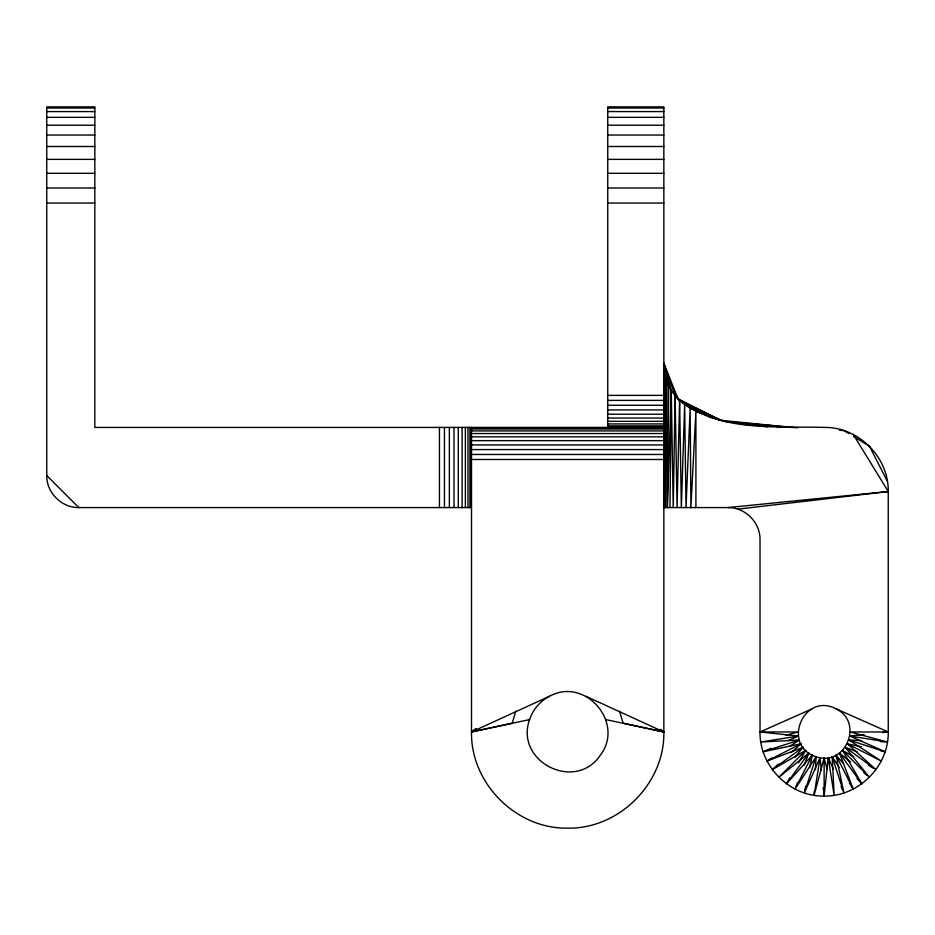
<?xml version="1.0" encoding="UTF-8"?>
<svg xmlns="http://www.w3.org/2000/svg" width="935" height="935" viewBox="0 0 935 935"><rect width="100%" height="100%" fill="white"/><g stroke="black" fill="none" stroke-linecap="round" stroke-linejoin="round"><path stroke-width="1.4" d="M669.974 507.576L671.272 390.456L667.345 507.576L666.678 380.919L663.85 363.318L671.272 390.456L673.235 507.576L675.105 395.669L679.605 400.367L677.069 507.576L675.105 395.669L663.85 363.318L665.136 375.496L664.247 507.576L663.85 363.318L678.097 398.929C718.045 432.648 775.571 425.904 824.132 427.424C858.412 426.781 888.893 457.273 888.25 491.541L888.25 731.976C888.893 766.244 858.412 796.737 824.132 796.082C789.865 796.737 759.372 766.244 760.026 731.976L760.026 539.624C760.342 522.49 745.101 507.249 727.968 507.576L663.85 507.576L664.177 369.629C665.849 390.608 682.608 407.637 702.758 412.428M666.678 380.919L665.416 507.576L665.136 375.496M667.345 507.576L668.747 385.91L663.85 363.318M814.175 793.873L814.327 791.01M815.425 769.598L816.091 756.742C781.157 745.674 803.434 691.888 835.96 708.765L888.25 731.976L882.558 732.572M607.75 427.424L607.75 106.859L663.85 106.859L663.85 731.976C664.82 783.39 619.087 829.111 567.674 828.141C516.26 829.111 470.539 783.39 471.509 731.976L471.509 427.424M809.652 767.764L812.316 755.176L795.03 789.093L816.091 756.742C845.649 767.167 864.232 722.288 835.96 708.765M823.232 787.551L824.132 796.082L828.211 757.701L833.459 769.447M821.421 770.498L820.065 757.701L814.104 795.299L824.132 758.016L827.113 769.061M804.918 790.145L805.806 785.949M529.572 719.588C514.53 761.476 575.048 792.307 600.095 755.527C625.305 723.176 585.38 676.426 549.488 696.271L471.509 731.976L529.572 719.588C532.892 709.607 540.149 701.11 549.488 696.271M816.091 756.742L804.322 792.95L820.065 757.701M796.047 786.428L797.578 782.42M804.229 765.064L808.822 753.049L778.797 777.312L805.713 750.384L798.583 762.773M515.769 711.149L512.275 723.199L471.509 731.976L476.184 728.61M787.165 782.607L790.017 777.651M808.822 753.049L786.452 783.846L812.316 755.176M794.972 757.292L803.06 747.275L767.004 761.078L771.807 757.958M773.327 768.699L778.633 763.907M791.372 752.418L800.933 743.792L763.159 751.787L799.367 740.017L789.783 746.259M803.06 747.275L772.263 769.657L805.713 750.384M471.509 731.976L476.219 728.669M767.004 761.078L800.933 743.792M764.468 751.202L770.989 748.292M787.96 740.707L798.408 736.044L760.026 731.976L812.316 708.765M785.669 735.319L798.093 731.976L760.026 731.976M798.408 736.044L760.809 742.004L799.367 740.017M737.867 509.143L888.25 491.541L853.246 434.413M880.91 750.899L885.118 751.787L849.857 736.044L864.08 734.536M727.968 507.576L888.25 491.541M46.75 108.039L94.832 108.039M607.75 108.039L663.85 108.039M46.75 111.569L94.832 111.569M607.75 111.569L663.85 111.569M46.75 117.343L94.832 117.343M607.75 117.343L663.85 117.343M46.75 125.22L94.832 125.22M607.75 125.22L663.85 125.22M46.75 135.026L94.832 135.026M607.75 135.026L663.85 135.026M46.75 146.503L94.832 146.503M607.75 146.503L663.85 146.503M46.75 159.371L94.832 159.371M607.75 159.371L663.85 159.371M46.75 173.314L94.832 173.314M607.75 173.314L663.85 173.314M46.75 187.982L94.832 187.982M607.75 187.982L663.85 187.982M46.75 203.024L94.832 203.024M607.75 203.024L663.85 203.024M607.75 395.376L663.85 395.376M607.75 400.39L663.85 400.39M607.75 405.276L663.85 405.276M607.75 409.927L663.85 409.927M607.75 414.217L663.85 414.217M607.75 418.038L663.85 418.038M607.75 421.311L663.85 421.311M607.75 423.929L663.85 423.929M607.75 425.857L663.85 425.857M607.75 427.038L663.85 427.038M663.85 427.424L94.832 427.424L94.832 106.859L46.75 106.859L46.75 475.518C46.423 492.651 61.675 507.892 78.809 507.576L471.509 507.576M471.509 427.821L663.85 427.821M471.509 429.001L663.85 429.001M471.509 430.918L663.85 430.918M471.509 433.548L663.85 433.548M471.509 436.82L663.85 436.82M471.509 440.642L663.85 440.642M471.509 444.931L663.85 444.931M471.509 449.583L663.85 449.583M471.509 454.468L663.85 454.468M471.509 459.482L663.85 459.482M888.25 731.976L850.184 731.976L887.455 742.004L849.857 736.044M861.334 746.749L847.344 743.792L881.261 761.078L848.91 740.017L861.754 740.684M880.326 741.63L884.603 741.852M745.92 424.864L753.131 425.261M757.455 425.507L760.342 425.67M776.214 426.547L780.538 426.792M786.312 427.108L797.847 427.774M839.63 430.31L843.943 430.567L848.805 433.548M676.601 397.293L678.097 398.929L710.016 417.174L726.682 421.662L792.074 427.424L720.838 420.306L714.282 417.957M726.682 421.662L767.717 426.792M605.787 719.588L663.85 731.976L660.344 729.452L663.85 731.976L623.084 723.199L619.589 711.149M848.91 740.017L885.118 751.787M707.713 415.619L695.909 411.4L678.097 398.929L720.838 420.306L712.832 417.15M853.702 756.812L842.552 750.384L869.468 777.312L845.205 747.275L857.231 751.88M707.503 415.058L690.159 408.233L678.097 398.929M709.209 415.245L720.838 420.306L679.605 400.367L681.358 507.576L684.665 404.551L685.998 507.576L690.159 408.233L690.895 507.576L695.909 411.4L695.909 507.576M585.871 696.271L663.85 731.976M868.568 765.379L873.524 768.231M853.667 436.528L869.468 446.205L887.455 481.513M845.205 747.275L876.001 769.657L847.344 743.792M843.627 763.673L835.96 755.176L853.246 789.093L839.443 753.049L850.569 762.025M863.917 772.813L867.248 775.512M46.75 475.518L78.809 507.576M857.033 778.528L861.825 783.846L842.552 750.384M839.443 753.049L861.825 783.846M828.211 757.701L834.16 795.299L832.185 756.742L839.209 767.53M849.342 783.109L852.463 787.901M841.033 786.417L842.786 790.332M832.185 756.742L843.943 792.95L835.96 755.176M824.132 758.016L824.132 796.082M471.111 427.424L471.111 507.576M469.943 427.424L469.943 507.576M468.014 427.424L468.014 507.576M465.385 427.424L465.385 507.576M462.112 427.424L462.112 507.576M458.29 427.424L458.29 507.576M454.001 427.424L454.001 507.576M449.361 427.424L449.361 507.576M444.464 427.424L444.464 507.576M439.45 427.424L439.45 507.576"/></g></svg>
